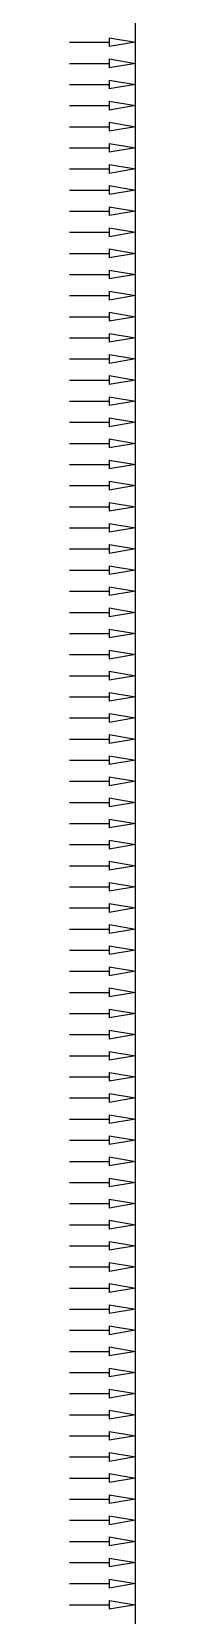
# Model space of a CAD drawing. Extents: x -212 to 3502, y -496 to 4155.
# Drawn here: x -12.5 to 0, y 666 to 966 of the extents above; entities that cross this region are included whole.
import ezdxf

# ---------------------------------------------------------------- set-up
doc = ezdxf.new("R2010")
doc.units = 0
doc.layers.add('Analysis_layer', color=70, linetype='Continuous')
doc.styles.get("Standard").update_dxf_attribs({"font": 'arial.ttf'})

# ---------------------------------------------------------------- blocks, each defined once
blk = doc.blocks.new('*U12')
for p, q in [((-6.25, 482), (-2.5, 482)), ((-6.25, 480), (-2.5, 480)), ((-6.25, 478), (-2.5, 478)), ((-6.25, 476), (-2.5, 476)), ((-6.25, 474), (-2.5, 474)), ((-6.25, 472), (-2.5, 472)), ((-6.25, 470), (-2.5, 470)), ((-6.25, 468), (-2.5, 468)), ((-6.25, 466), (-2.5, 466)), ((-6.25, 464), (-2.5, 464)), ((-6.25, 462), (-2.5, 462)), ((-6.25, 460), (-2.5, 460)), ((-6.25, 458), (-2.5, 458)), ((-6.25, 456), (-2.5, 456)), ((-6.25, 454), (-2.5, 454)), ((-6.25, 452), (-2.5, 452)), ((-6.25, 450), (-2.5, 450)), ((-6.25, 448), (-2.5, 448)), ((-6.25, 446), (-2.5, 446)), ((-6.25, 444), (-2.5, 444)), ((-6.25, 442), (-2.5, 442)), ((-6.25, 440), (-2.5, 440)), ((-6.25, 438), (-2.5, 438)), ((-6.25, 436), (-2.5, 436)), ((-6.25, 434), (-2.5, 434)), ((-6.25, 432), (-2.5, 432)), ((-6.25, 430), (-2.5, 430)), ((-6.25, 428), (-2.5, 428)), ((-6.25, 426), (-2.5, 426)), ((-6.25, 424), (-2.5, 424)), ((-6.25, 422), (-2.5, 422)), ((-6.25, 420), (-2.5, 420)), ((-6.25, 418), (-2.5, 418)), ((-6.25, 416), (-2.5, 416)), ((-6.25, 414), (-2.5, 414)), ((-6.25, 412), (-2.5, 412)), ((-6.25, 410), (-2.5, 410)), ((-6.25, 408), (-2.5, 408)), ((-6.25, 406), (-2.5, 406)), ((-6.25, 404), (-2.5, 404)), ((-6.25, 402), (-2.5, 402)), ((-6.25, 400), (-2.5, 400)), ((-6.25, 398), (-2.5, 398)), ((-6.25, 396), (-2.5, 396)), ((-6.25, 394), (-2.5, 394)), ((-6.25, 392), (-2.5, 392)), ((-6.25, 390), (-2.5, 390)), ((-6.25, 388), (-2.5, 388)), ((-6.25, 386), (-2.5, 386)), ((-6.25, 384), (-2.5, 384)), ((-6.25, 382), (-2.5, 382)), ((-6.25, 380), (-2.5, 380)), ((-6.25, 378), (-2.5, 378)), ((-6.25, 376), (-2.5, 376)), ((-6.25, 374), (-2.5, 374)), ((-6.25, 372), (-2.5, 372)), ((-6.25, 370), (-2.5, 370)), ((-6.25, 368), (-2.5, 368)), ((-6.25, 366), (-2.5, 366)), ((-6.25, 364), (-2.5, 364)), ((-6.25, 362), (-2.5, 362)), ((-6.25, 360), (-2.5, 360)), ((-6.25, 358), (-2.5, 358)), ((-6.25, 356), (-2.5, 356)), ((-6.25, 354), (-2.5, 354)), ((-6.25, 352), (-2.5, 352)), ((-6.25, 350), (-2.5, 350)), ((-6.25, 348), (-2.5, 348)), ((-6.25, 346), (-2.5, 346)), ((-6.25, 344), (-2.5, 344)), ((-6.25, 342), (-2.5, 342)), ((-6.25, 340), (-2.5, 340)), ((-6.25, 338), (-2.5, 338)), ((-6.25, 336), (-2.5, 336)), ((-6.25, 334), (-2.5, 334))]:
    blk.add_line(p, q)
at = {"color": 0, "linetype": 'ByBlock', "lineweight": -2}
for p, q in [((-2.5, 482.42), (0, 482)), ((-2.5, 482.42), (-2.5, 481.58)), ((0, 482), (-2.5, 481.58)), ((-2.5, 480.42), (0, 480)), ((-2.5, 480.42), (-2.5, 479.58)), ((0, 480), (-2.5, 479.58)), ((-2.5, 478.42), (0, 478)), ((-2.5, 478.42), (-2.5, 477.58)), ((0, 478), (-2.5, 477.58)), ((-2.5, 476.42), (0, 476)), ((-2.5, 476.42), (-2.5, 475.58)), ((0, 476), (-2.5, 475.58)), ((-2.5, 474.42), (0, 474)), ((-2.5, 474.42), (-2.5, 473.58)), ((0, 474), (-2.5, 473.58)), ((-2.5, 472.42), (0, 472)), ((-2.5, 472.42), (-2.5, 471.58)), ((0, 472), (-2.5, 471.58)), ((-2.5, 470.42), (0, 470)), ((-2.5, 470.42), (-2.5, 469.58)), ((0, 470), (-2.5, 469.58)), ((-2.5, 468.42), (0, 468)), ((-2.5, 468.42), (-2.5, 467.58)), ((0, 468), (-2.5, 467.58)), ((-2.5, 466.42), (0, 466)), ((-2.5, 466.42), (-2.5, 465.58)), ((0, 466), (-2.5, 465.58)), ((-2.5, 464.42), (0, 464)), ((-2.5, 464.42), (-2.5, 463.58)), ((0, 464), (-2.5, 463.58)), ((-2.5, 462.42), (0, 462)), ((-2.5, 462.42), (-2.5, 461.58)), ((0, 462), (-2.5, 461.58)), ((-2.5, 460.42), (0, 460)), ((-2.5, 460.42), (-2.5, 459.58)), ((0, 460), (-2.5, 459.58)), ((-2.5, 458.42), (0, 458)), ((-2.5, 458.42), (-2.5, 457.58)), ((0, 458), (-2.5, 457.58)), ((-2.5, 456.42), (0, 456)), ((-2.5, 456.42), (-2.5, 455.58)), ((0, 456), (-2.5, 455.58)), ((-2.5, 454.42), (0, 454)), ((-2.5, 454.42), (-2.5, 453.58)), ((0, 454), (-2.5, 453.58)), ((-2.5, 452.42), (0, 452)), ((-2.5, 452.42), (-2.5, 451.58)), ((0, 452), (-2.5, 451.58)), ((-2.5, 450.42), (0, 450)), ((-2.5, 450.42), (-2.5, 449.58)), ((0, 450), (-2.5, 449.58)), ((-2.5, 448.42), (0, 448)), ((-2.5, 448.42), (-2.5, 447.58)), ((0, 448), (-2.5, 447.58)), ((-2.5, 446.42), (0, 446)), ((-2.5, 446.42), (-2.5, 445.58)), ((0, 446), (-2.5, 445.58)), ((-2.5, 444.42), (0, 444)), ((-2.5, 444.42), (-2.5, 443.58)), ((0, 444), (-2.5, 443.58)), ((-2.5, 442.42), (0, 442)), ((-2.5, 442.42), (-2.5, 441.58)), ((0, 442), (-2.5, 441.58)), ((-2.5, 440.42), (0, 440)), ((-2.5, 440.42), (-2.5, 439.58)), ((0, 440), (-2.5, 439.58)), ((-2.5, 438.42), (0, 438)), ((-2.5, 438.42), (-2.5, 437.58)), ((0, 438), (-2.5, 437.58)), ((-2.5, 436.42), (0, 436)), ((-2.5, 436.42), (-2.5, 435.58)), ((0, 436), (-2.5, 435.58)), ((-2.5, 434.42), (0, 434)), ((-2.5, 434.42), (-2.5, 433.58)), ((0, 434), (-2.5, 433.58)), ((-2.5, 432.42), (0, 432)), ((-2.5, 432.42), (-2.5, 431.58)), ((0, 432), (-2.5, 431.58)), ((-2.5, 430.42), (0, 430)), ((-2.5, 430.42), (-2.5, 429.58)), ((0, 430), (-2.5, 429.58)), ((-2.5, 428.42), (0, 428)), ((-2.5, 428.42), (-2.5, 427.58)), ((0, 428), (-2.5, 427.58)), ((-2.5, 426.42), (0, 426)), ((-2.5, 426.42), (-2.5, 425.58)), ((0, 426), (-2.5, 425.58)), ((-2.5, 424.42), (0, 424)), ((-2.5, 424.42), (-2.5, 423.58)), ((0, 424), (-2.5, 423.58)), ((-2.5, 422.42), (0, 422)), ((-2.5, 422.42), (-2.5, 421.58)), ((0, 422), (-2.5, 421.58)), ((-2.5, 420.42), (0, 420)), ((-2.5, 420.42), (-2.5, 419.58)), ((0, 420), (-2.5, 419.58)), ((-2.5, 418.42), (0, 418)), ((-2.5, 418.42), (-2.5, 417.58)), ((0, 418), (-2.5, 417.58)), ((-2.5, 416.42), (0, 416)), ((-2.5, 416.42), (-2.5, 415.58)), ((0, 416), (-2.5, 415.58)), ((-2.5, 414.42), (0, 414)), ((-2.5, 414.42), (-2.5, 413.58)), ((0, 414), (-2.5, 413.58)), ((-2.5, 412.42), (0, 412)), ((-2.5, 412.42), (-2.5, 411.58)), ((0, 412), (-2.5, 411.58)), ((-2.5, 410.42), (0, 410)), ((-2.5, 410.42), (-2.5, 409.58)), ((0, 410), (-2.5, 409.58)), ((-2.5, 408.42), (0, 408)), ((-2.5, 408.42), (-2.5, 407.58)), ((0, 408), (-2.5, 407.58)), ((-2.5, 406.42), (0, 406)), ((-2.5, 406.42), (-2.5, 405.58)), ((0, 406), (-2.5, 405.58)), ((-2.5, 404.42), (0, 404)), ((-2.5, 404.42), (-2.5, 403.58)), ((0, 404), (-2.5, 403.58)), ((-2.5, 402.42), (0, 402)), ((-2.5, 402.42), (-2.5, 401.58)), ((0, 402), (-2.5, 401.58)), ((-2.5, 400.42), (0, 400)), ((-2.5, 400.42), (-2.5, 399.58)), ((0, 400), (-2.5, 399.58)), ((-2.5, 398.42), (0, 398)), ((-2.5, 398.42), (-2.5, 397.58)), ((0, 398), (-2.5, 397.58)), ((-2.5, 396.42), (0, 396)), ((-2.5, 396.42), (-2.5, 395.58)), ((0, 396), (-2.5, 395.58)), ((-2.5, 394.42), (0, 394)), ((-2.5, 394.42), (-2.5, 393.58)), ((0, 394), (-2.5, 393.58)), ((-2.5, 392.42), (0, 392)), ((-2.5, 392.42), (-2.5, 391.58)), ((0, 392), (-2.5, 391.58)), ((-2.5, 390.42), (0, 390)), ((-2.5, 390.42), (-2.5, 389.58)), ((0, 390), (-2.5, 389.58)), ((-2.5, 388.42), (0, 388)), ((-2.5, 388.42), (-2.5, 387.58)), ((0, 388), (-2.5, 387.58)), ((-2.5, 386.42), (0, 386)), ((-2.5, 386.42), (-2.5, 385.58)), ((0, 386), (-2.5, 385.58)), ((-2.5, 384.42), (0, 384)), ((-2.5, 384.42), (-2.5, 383.58)), ((0, 384), (-2.5, 383.58)), ((-2.5, 382.42), (0, 382)), ((-2.5, 382.42), (-2.5, 381.58)), ((0, 382), (-2.5, 381.58)), ((-2.5, 380.42), (0, 380)), ((-2.5, 380.42), (-2.5, 379.58)), ((0, 380), (-2.5, 379.58)), ((-2.5, 378.42), (0, 378)), ((-2.5, 378.42), (-2.5, 377.58)), ((0, 378), (-2.5, 377.58)), ((-2.5, 376.42), (0, 376)), ((-2.5, 376.42), (-2.5, 375.58)), ((0, 376), (-2.5, 375.58)), ((-2.5, 374.42), (0, 374)), ((-2.5, 374.42), (-2.5, 373.58)), ((0, 374), (-2.5, 373.58)), ((-2.5, 372.42), (0, 372)), ((-2.5, 372.42), (-2.5, 371.58)), ((0, 372), (-2.5, 371.58)), ((-2.5, 370.42), (0, 370)), ((-2.5, 370.42), (-2.5, 369.58)), ((0, 370), (-2.5, 369.58)), ((-2.5, 368.42), (0, 368)), ((-2.5, 368.42), (-2.5, 367.58)), ((0, 368), (-2.5, 367.58)), ((-2.5, 366.42), (0, 366)), ((-2.5, 366.42), (-2.5, 365.58)), ((0, 366), (-2.5, 365.58)), ((-2.5, 364.42), (0, 364)), ((-2.5, 364.42), (-2.5, 363.58)), ((0, 364), (-2.5, 363.58)), ((-2.5, 362.42), (0, 362)), ((-2.5, 362.42), (-2.5, 361.58)), ((0, 362), (-2.5, 361.58)), ((-2.5, 360.42), (0, 360)), ((-2.5, 360.42), (-2.5, 359.58)), ((0, 360), (-2.5, 359.58)), ((-2.5, 358.42), (0, 358)), ((-2.5, 358.42), (-2.5, 357.58)), ((0, 358), (-2.5, 357.58)), ((-2.5, 356.42), (0, 356)), ((-2.5, 356.42), (-2.5, 355.58)), ((0, 356), (-2.5, 355.58)), ((-2.5, 354.42), (0, 354)), ((-2.5, 354.42), (-2.5, 353.58)), ((0, 354), (-2.5, 353.58)), ((-2.5, 352.42), (0, 352)), ((-2.5, 352.42), (-2.5, 351.58)), ((0, 352), (-2.5, 351.58)), ((-2.5, 350.42), (0, 350)), ((-2.5, 350.42), (-2.5, 349.58)), ((0, 350), (-2.5, 349.58)), ((-2.5, 348.42), (0, 348)), ((-2.5, 348.42), (-2.5, 347.58)), ((0, 348), (-2.5, 347.58)), ((-2.5, 346.42), (0, 346)), ((-2.5, 346.42), (-2.5, 345.58)), ((0, 346), (-2.5, 345.58)), ((-2.5, 344.42), (0, 344)), ((-2.5, 344.42), (-2.5, 343.58)), ((0, 344), (-2.5, 343.58)), ((-2.5, 342.42), (0, 342)), ((-2.5, 342.42), (-2.5, 341.58)), ((0, 342), (-2.5, 341.58)), ((-2.5, 340.42), (0, 340)), ((-2.5, 340.42), (-2.5, 339.58)), ((0, 340), (-2.5, 339.58)), ((-2.5, 338.42), (0, 338)), ((-2.5, 338.42), (-2.5, 337.58)), ((0, 338), (-2.5, 337.58)), ((-2.5, 336.42), (0, 336)), ((-2.5, 336.42), (-2.5, 335.58)), ((0, 336), (-2.5, 335.58)), ((-2.5, 334.42), (0, 334)), ((-2.5, 334.42), (-2.5, 333.58)), ((0, 334), (-2.5, 333.58))]:
    blk.add_line(p, q, dxfattribs=at)
at = {"layer": 'Defpoints'}
blk.add_line((0, 0), (0, 2075), dxfattribs=at)
blk.add_attdef('q-force', (-12.5, 0), '', height=2.5)

msp = doc.modelspace()

# ---------------------------------------------------------------- linework, layer by layer
at = {"layer": 'Analysis_layer'}
msp.add_lwpolyline([(0, 0), (0, 2075), (0, 4150)], dxfattribs=at)

# ---------------------------------------------------------------- block references
at = {"layer": 'Analysis_layer', "xscale": 2, "yscale": 2, "zscale": 2}
msp.add_blockref('*U12', (0, 0), dxfattribs=at)

doc.saveas('drawing.dxf')
